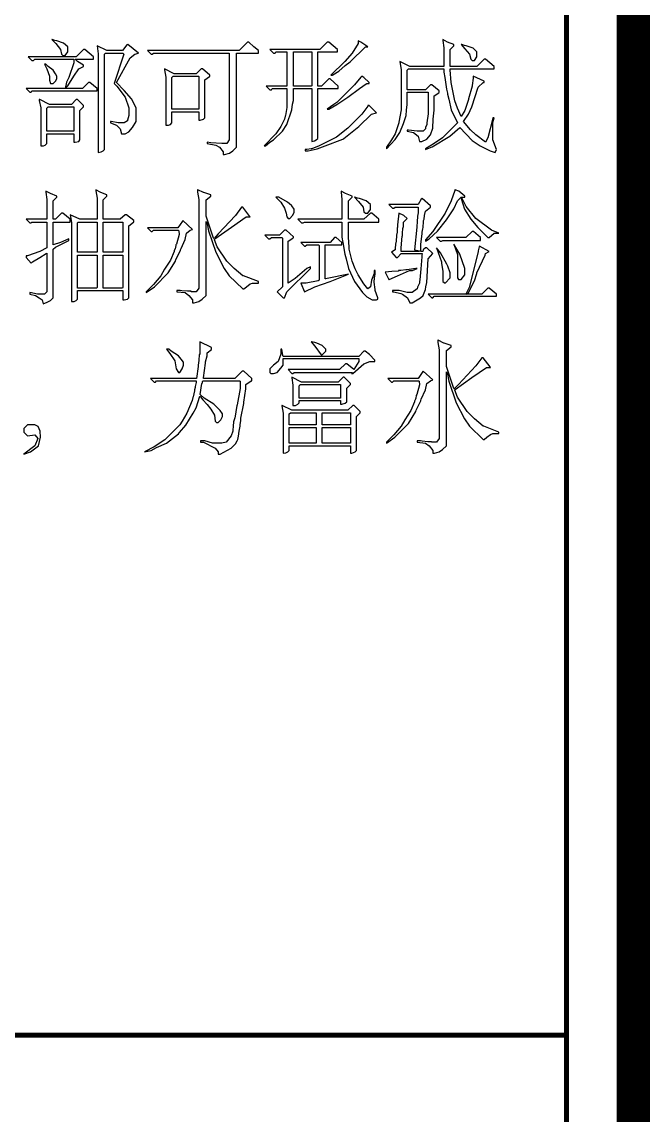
# Model space of a CAD drawing. Extents: x 94 to 452, y -72 to 1042.
# Drawn here: x 432.92 to 451.73, y 8.72 to 41.43 of the extents above; entities that cross this region are included whole.
import ezdxf

# ---------------------------------------------------------------- set-up
doc = ezdxf.new("R2010")
doc.units = 0
doc.header["$MEASUREMENT"] = 0
doc.layers.add('TREE_LAYER', color=7, linetype='Continuous')

msp = doc.modelspace()

# ---------------------------------------------------------------- linework, layer by layer
at = {"layer": 'TREE_LAYER'}
for points, const_width, elevation in [([(451.22612, 995.005583), (451.22612, 11.113007), (451.22612, 10.313007), (451.22612, -71.498816), (94.22612, -71.498816), (94.22612, -69.496695), (94.22612, 9.432416), (94.22612, 10.313007), (94.22612, 11.113007), (94.22612, 13.086307)], 1, 2891.008799), ([(96.22612, 13.086307), (96.22612, 11.113007), (96.22612, 10.313007), (96.22612, 9.432416), (96.22612, 9.432416), (96.22612, -69.496695), (96.22612, -69.498816), (449.22612, -69.498816), (449.22612, -69.498816), (449.22612, 10.313007), (449.22612, 11.113007), (449.22612, 995.005583)], 0.15, 2875.008799), ([(449.22612, 11.113007), (409.22612, 11.113007), (106.22612, 11.113007), (96.22612, 11.113007)], 0.15, 353)]:
    msp.add_lwpolyline(points, dxfattribs=dict(at, const_width=const_width, elevation=elevation))
at = {"layer": 'TREE_LAYER', "elevation": 1017}
for points in [[(433.829574, 40.904768), (433.815849, 40.904768), (433.939378, 40.781239), (434.076633, 40.602808), (434.104084, 40.465553), (434.14526, 40.424376), (434.213888, 40.424376), (434.296241, 40.53418), (434.296241, 40.685161), (434.172711, 40.794965), (433.966829, 40.863592), (433.911927, 40.877317), (433.829574, 40.904768), (433.829574, 40.904768)], [(445.522657, 40.904768), (445.522657, 40.904768), (445.522657, 40.877317), (445.550108, 40.65771), (445.550108, 40.094965), (445.550108, 40.094965), (444.534421, 40.094965), (444.23246, 40.245945), (444.273637, 39.998886), (444.273637, 38.804768), (444.20501, 38.43418), (444.20501, 38.406729), (444.095206, 38.077317), (443.985402, 37.898886), (443.834421, 37.679278), (443.834421, 37.638102), (444.095206, 37.912612), (444.23246, 38.118494), (444.342264, 38.393004), (444.424617, 38.626337), (444.438343, 38.791043), (444.452068, 38.955749), (444.452068, 39.326337), (444.465794, 39.326337), (445.069715, 39.326337), (445.083441, 39.326337), (445.083441, 38.681239), (445.042264, 38.406729), (445.042264, 38.365553), (445.001088, 38.269474), (445.001088, 38.228298), (444.93246, 38.15967), (444.754029, 38.15967), (444.493245, 38.187121), (444.452068, 38.187121), (444.452068, 38.15967), (444.644225, 38.118494), (444.78148, 38.00869), (444.822657, 37.85771), (444.891284, 37.85771), (445.042264, 37.926337), (445.152068, 38.049867), (445.220696, 38.255749), (445.234421, 38.516533), (445.261872, 38.791043), (445.261872, 39.216533), (445.399127, 39.312612), (445.412853, 39.326337), (445.412853, 39.367514), (445.193245, 39.545945), (445.152068, 39.545945), (445.001088, 39.394965), (444.465794, 39.394965), (444.452068, 39.40869), (444.452068, 39.985161), (444.493245, 40.026337), (445.550108, 40.026337), (445.550108, 40.012612), (445.550108, 39.930259), (445.577559, 39.765553), (445.63246, 39.422416), (445.659911, 39.298886), (445.659911, 39.271435), (445.701088, 39.120455), (445.769715, 38.804768), (445.961872, 38.406729), (445.508931, 37.967514), (445.261872, 37.789082), (445.001088, 37.638102), (445.001088, 37.610651), (445.20697, 37.693004), (445.728539, 38.00869), (446.0305, 38.269474), (446.401088, 37.885161), (446.634421, 37.720455), (446.936382, 37.569474), (447.087362, 37.528298), (447.128539, 37.610651), (447.018735, 37.898886), (447.018735, 38.420455), (447.059911, 38.55771), (447.018735, 38.55771), (447.018735, 38.543984), (446.867755, 37.967514), (446.799127, 37.830259), (446.510892, 38.049867), (446.346186, 38.200847), (446.140304, 38.447906), (446.291284, 38.667514), (446.387362, 38.887121), (446.579519, 39.477317), (446.7305, 39.614572), (446.757951, 39.614572), (446.757951, 39.655749), (446.428539, 39.806729), (446.428539, 39.751827), (446.401088, 39.532219), (446.401088, 39.504768), (446.291284, 39.13418), (446.291284, 39.106729), (446.18148, 38.777317), (446.071676, 38.598886), (445.961872, 38.845945), (445.879519, 39.065553), (445.769715, 39.614572), (445.742264, 39.998886), (445.742264, 40.026337), (447.059911, 40.026337), (447.059911, 40.094965), (446.799127, 40.314572), (446.757951, 40.314572), (446.538343, 40.094965), (445.742264, 40.094965), (445.742264, 40.094965), (445.742264, 40.602808), (445.852068, 40.712612), (445.852068, 40.753788), (445.659911, 40.822416), (445.522657, 40.904768), (445.522657, 40.904768)], [(434.804084, 40.602808), (434.762907, 40.602808), (434.5433, 40.3832), (433.115849, 40.3832), (433.225652, 40.273396), (433.266829, 40.273396), (433.308005, 40.314572), (434.474672, 40.314572), (434.474672, 40.314572), (434.474672, 40.204768), (434.323692, 39.765553), (434.255064, 39.628298), (434.213888, 39.436141), (433.047221, 39.436141), (433.157025, 39.326337), (433.198202, 39.326337), (433.225652, 39.367514), (435.174672, 39.367514), (435.174672, 39.436141), (434.955064, 39.614572), (434.913888, 39.614572), (434.735456, 39.436141), (434.227613, 39.436141), (434.227613, 39.436141), (434.296241, 39.518494), (434.474672, 39.806729), (434.625652, 40.026337), (434.762907, 40.094965), (434.762907, 40.136141), (434.584476, 40.245945), (434.515849, 40.314572), (434.515849, 40.314572), (435.064868, 40.314572), (435.064868, 40.3832), (434.804084, 40.602808), (434.804084, 40.602808)], [(436.09428, 40.753788), (436.066829, 40.740063), (435.929574, 40.575357), (435.462907, 40.575357), (435.174672, 40.712612), (435.202123, 40.479278), (435.202123, 37.528298), (435.298202, 37.542023), (435.353103, 37.569474), (435.39428, 37.610651), (435.39428, 40.465553), (435.421731, 40.493004), (435.9433, 40.493004), (435.970751, 40.465553), (435.682515, 39.587121), (435.764868, 39.504768), (436.011927, 39.175357), (436.121731, 38.85967), (436.121731, 38.626337), (436.080554, 38.489082), (436.080554, 38.475357), (435.984476, 38.406729), (435.806045, 38.406729), (435.600162, 38.447906), (435.572711, 38.447906), (435.572711, 38.406729), (435.751143, 38.338102), (435.860947, 38.228298), (435.902123, 38.077317), (436.011927, 38.077317), (436.121731, 38.145945), (436.231535, 38.269474), (436.341339, 38.447906), (436.341339, 38.85967), (436.204084, 39.13418), (435.984476, 39.381239), (435.751143, 39.614572), (436.162907, 40.355749), (436.300162, 40.465553), (436.409966, 40.493004), (436.09428, 40.753788), (436.09428, 40.753788)], [(439.717464, 40.822416), (439.676288, 40.822416), (439.429229, 40.575357), (436.684131, 40.575357), (436.793935, 40.465553), (436.821386, 40.465553), (436.862562, 40.493004), (439.127268, 40.493004), (439.127268, 40.493004), (439.127268, 37.898886), (439.058641, 37.789082), (438.90766, 37.789082), (438.578249, 37.816533), (438.468445, 37.830259), (438.468445, 37.789082), (438.729229, 37.747906), (438.839033, 37.679278), (438.948837, 37.542023), (438.948837, 37.45967), (438.990013, 37.45967), (439.140994, 37.500847), (439.237072, 37.569474), (439.346876, 37.679278), (439.346876, 40.493004), (439.360602, 40.493004), (440.0057, 40.493004), (440.0057, 40.575357), (439.868445, 40.685161), (439.717464, 40.822416), (439.717464, 40.822416)], [(442.105355, 40.822416), (442.064178, 40.822416), (441.84457, 40.602808), (440.348492, 40.602808), (440.458296, 40.493004), (440.499472, 40.493004), (440.526923, 40.53418), (440.856335, 40.53418), (440.856335, 40.53418), (440.856335, 39.518494), (440.856335, 39.504768), (440.238688, 39.504768), (440.348492, 39.394965), (440.389668, 39.394965), (440.417119, 39.436141), (440.856335, 39.436141), (440.856335, 39.436141), (440.856335, 38.873396), (440.815158, 38.626337), (440.801433, 38.612612), (440.787707, 38.516533), (440.677904, 38.296925), (440.526923, 38.077317), (440.17006, 37.720455), (440.211237, 37.720455), (440.348492, 37.830259), (440.458296, 37.898886), (440.71908, 38.15967), (440.856335, 38.365553), (441.007315, 38.804768), (441.021041, 38.969474), (441.048492, 39.079278), (441.048492, 39.436141), (441.048492, 39.436141), (441.583786, 39.436141), (441.597511, 39.436141), (441.597511, 37.85771), (441.679864, 37.871435), (441.734766, 37.898886), (441.775943, 37.940063), (441.775943, 39.436141), (441.775943, 39.436141), (442.39359, 39.436141), (442.39359, 39.504768), (442.146531, 39.724376), (442.105355, 39.724376), (441.885747, 39.504768), (441.775943, 39.504768), (441.775943, 39.518494), (441.775943, 40.53418), (441.775943, 40.53418), (442.366139, 40.53418), (442.366139, 40.602808), (442.105355, 40.822416), (442.105355, 40.822416)], [(442.983786, 40.863592), (442.983786, 40.863592), (442.983786, 40.794965), (442.983786, 40.781239), (442.805355, 40.493004), (442.585747, 40.245945), (442.173982, 39.83418), (442.215158, 39.83418), (442.228884, 39.847906), (442.407315, 39.95771), (442.599472, 40.122416), (442.750453, 40.232219), (443.203394, 40.685161), (443.272021, 40.685161), (443.217119, 40.726337), (443.066139, 40.822416), (442.983786, 40.863592), (442.983786, 40.863592)], [(446.085402, 40.753788), (446.071676, 40.753788), (446.18148, 40.630259), (446.318735, 40.465553), (446.359911, 40.314572), (446.401088, 40.273396), (446.469715, 40.273396), (446.538343, 40.3832), (446.538343, 40.53418), (446.428539, 40.643984), (446.222657, 40.712612), (446.167755, 40.726337), (446.085402, 40.753788), (446.085402, 40.753788)], [(441.048492, 40.53418), (441.048492, 40.53418), (441.583786, 40.53418), (441.597511, 40.53418), (441.597511, 39.518494), (441.583786, 39.504768), (441.048492, 39.504768), (441.048492, 39.518494), (441.048492, 40.53418), (441.048492, 40.53418)], [(433.637417, 40.163592), (433.596241, 40.163592), (433.664868, 40.026337), (433.747221, 39.806729), (433.747221, 39.6832), (433.774672, 39.587121), (433.774672, 39.587121), (433.857025, 39.587121), (433.925652, 39.655749), (433.966829, 39.724376), (433.966829, 39.806729), (433.925652, 39.875357), (433.857025, 39.985161), (433.706045, 40.094965), (433.637417, 40.163592), (433.637417, 40.163592)], [(437.191974, 40.026337), (437.191974, 40.026337), (437.191974, 39.998886), (437.233151, 39.779278), (437.233151, 38.338102), (437.315504, 38.338102), (437.370405, 38.365553), (437.411582, 38.406729), (437.411582, 38.736141), (437.411582, 38.736141), (438.20766, 38.736141), (438.221386, 38.736141), (438.221386, 38.489082), (438.262562, 38.489082), (438.358641, 38.516533), (438.399817, 38.55771), (438.399817, 39.696925), (438.537072, 39.793004), (438.550798, 39.806729), (438.550798, 39.83418), (438.33119, 40.026337), (438.290013, 40.026337), (438.139033, 39.875357), (437.480209, 39.875357), (437.191974, 40.026337), (437.191974, 40.026337)], [(437.439033, 39.793004), (437.452758, 39.806729), (438.20766, 39.806729), (438.221386, 39.793004), (438.221386, 38.818494), (438.20766, 38.818494), (437.411582, 38.818494), (437.411582, 38.818494), (437.411582, 39.765553), (437.439033, 39.793004), (437.439033, 39.793004)], [(443.09359, 39.806729), (443.066139, 39.779278), (442.873982, 39.545945), (442.352413, 39.024376), (442.256335, 38.955749), (442.064178, 38.818494), (442.105355, 38.818494), (442.352413, 38.955749), (442.681825, 39.175357), (443.024962, 39.436141), (443.230845, 39.573396), (443.24457, 39.587121), (443.313198, 39.587121), (443.313198, 39.614572), (443.162217, 39.765553), (443.09359, 39.806729), (443.09359, 39.806729)], [(433.458986, 39.106729), (433.44526, 39.106729), (433.44526, 39.079278), (433.486437, 38.85967), (433.486437, 37.720455), (433.56879, 37.720455), (433.623692, 37.747906), (433.664868, 37.789082), (433.664868, 38.077317), (433.678594, 38.077317), (434.474672, 38.077317), (434.474672, 38.077317), (434.474672, 37.830259), (434.515849, 37.830259), (434.625652, 37.85771), (434.653103, 37.898886), (434.653103, 38.777317), (434.762907, 38.887121), (434.762907, 38.928298), (434.584476, 39.106729), (434.5433, 39.106729), (434.406045, 38.955749), (433.747221, 38.955749), (433.458986, 39.106729), (433.458986, 39.106729)], [(443.313198, 38.928298), (443.272021, 38.928298), (443.272021, 38.914572), (443.09359, 38.667514), (442.681825, 38.255749), (442.338688, 37.981239), (441.817119, 37.720455), (441.597511, 37.638102), (441.583786, 37.638102), (441.446531, 37.610651), (441.405355, 37.610651), (441.405355, 37.569474), (441.487707, 37.569474), (441.762217, 37.638102), (441.995551, 37.720455), (442.530845, 37.926337), (442.558296, 37.940063), (443.011237, 38.296925), (443.381825, 38.667514), (443.532806, 38.70869), (443.313198, 38.928298), (443.313198, 38.928298)], [(433.706045, 38.887121), (433.706045, 38.887121), (434.474672, 38.887121), (434.474672, 38.887121), (434.474672, 38.15967), (434.474672, 38.15967), (433.678594, 38.15967), (433.664868, 38.15967), (433.664868, 38.845945), (433.706045, 38.887121), (433.706045, 38.887121)], [(433.637417, 36.363592), (433.637417, 36.363592), (433.637417, 36.336141), (433.664868, 36.116533), (433.664868, 35.526337), (433.664868, 35.526337), (433.047221, 35.526337), (433.157025, 35.416533), (433.198202, 35.416533), (433.225652, 35.443984), (433.664868, 35.443984), (433.664868, 35.443984), (433.664868, 34.675357), (433.458986, 34.565553), (433.088398, 34.428298), (433.047221, 34.428298), (433.047221, 34.387121), (433.198202, 34.20869), (433.239378, 34.249867), (433.458986, 34.387121), (433.651143, 34.496925), (433.664868, 34.510651), (433.664868, 34.510651), (433.664868, 33.35771), (433.596241, 33.289082), (433.390358, 33.289082), (433.157025, 33.330259), (433.157025, 33.289082), (433.335456, 33.247906), (433.44526, 33.179278), (433.527613, 33.110651), (433.555064, 33.000847), (433.678594, 33.042023), (433.774672, 33.096925), (433.857025, 33.179278), (433.857025, 34.63418), (433.925652, 34.689082), (434.323692, 34.894965), (434.323692, 34.936141), (434.323692, 34.936141), (434.076633, 34.826337), (433.857025, 34.75771), (433.857025, 34.75771), (433.857025, 35.443984), (433.857025, 35.443984), (434.364868, 35.443984), (434.364868, 35.526337), (434.14526, 35.704768), (434.104084, 35.704768), (433.925652, 35.526337), (433.857025, 35.526337), (433.857025, 36.075357), (433.966829, 36.185161), (433.966829, 36.212612), (433.774672, 36.294965), (433.637417, 36.363592), (433.637417, 36.363592)], [(435.133496, 36.404768), (435.133496, 36.404768), (435.133496, 36.377317), (435.174672, 36.15771), (435.174672, 35.526337), (435.160947, 35.526337), (434.653103, 35.526337), (434.364868, 35.663592), (434.406045, 35.430259), (434.406045, 33.069474), (434.488398, 33.069474), (434.5433, 33.096925), (434.584476, 33.138102), (434.584476, 33.398886), (434.584476, 33.398886), (435.929574, 33.398886), (435.9433, 33.398886), (435.9433, 33.110651), (435.984476, 33.110651), (436.080554, 33.138102), (436.121731, 33.179278), (436.121731, 35.33418), (436.258986, 35.443984), (436.272711, 35.443984), (436.272711, 35.485161), (436.053103, 35.663592), (436.011927, 35.663592), (435.860947, 35.526337), (435.353103, 35.526337), (435.353103, 35.526337), (435.353103, 36.102808), (435.462907, 36.212612), (435.462907, 36.253788), (435.284476, 36.322416), (435.133496, 36.404768), (435.133496, 36.404768)], [(438.193935, 36.404768), (438.180209, 36.404768), (438.180209, 36.336141), (438.221386, 36.116533), (438.221386, 33.467514), (438.139033, 33.35771), (437.988053, 33.35771), (437.988053, 33.371435), (437.878249, 33.371435), (437.878249, 33.371435), (437.713543, 33.385161), (437.658641, 33.398886), (437.562562, 33.398886), (437.562562, 33.35771), (437.809621, 33.330259), (437.919425, 33.247906), (438.029229, 33.110651), (438.029229, 33.110651), (438.029229, 33.028298), (438.084131, 33.028298), (438.221386, 33.069474), (438.317464, 33.138102), (438.440994, 33.247906), (438.440994, 35.45771), (438.440994, 35.45771), (438.468445, 35.389082), (438.509621, 35.1832), (438.729229, 34.538102), (438.976288, 34.05771), (439.127268, 33.838102), (439.539033, 33.440063), (439.566484, 33.440063), (439.648837, 33.50869), (439.758641, 33.591043), (439.827268, 33.618494), (440.0057, 33.618494), (440.0057, 33.65967), (440.0057, 33.65967), (439.552758, 33.838102), (439.539033, 33.838102), (439.278249, 34.05771), (439.058641, 34.277317), (438.770405, 34.702808), (438.688053, 34.90869), (438.688053, 34.922416), (438.701778, 34.936141), (439.195896, 35.293004), (439.635111, 35.594965), (439.648837, 35.594965), (439.758641, 35.594965), (439.744915, 35.60869), (439.539033, 35.8832), (439.539033, 35.8832), (439.497856, 35.8832), (439.319425, 35.636141), (438.797856, 35.087121), (438.674327, 34.949867), (438.660602, 34.963592), (438.440994, 35.622416), (438.440994, 36.102808), (438.578249, 36.212612), (438.578249, 36.212612), (438.578249, 36.253788), (438.372366, 36.322416), (438.358641, 36.322416), (438.193935, 36.404768), (438.193935, 36.404768)], [(442.475943, 36.363592), (442.475943, 36.363592), (442.475943, 36.336141), (442.503394, 36.116533), (442.503394, 35.526337), (442.503394, 35.526337), (441.185747, 35.526337), (441.295551, 35.416533), (441.336727, 35.416533), (441.377904, 35.443984), (442.503394, 35.443984), (442.503394, 35.443984), (442.503394, 34.991043), (442.530845, 34.826337), (442.585747, 34.4832), (442.626923, 34.345945), (442.695551, 34.05771), (442.873982, 33.65967), (443.121041, 33.330259), (443.24457, 33.206729), (443.409276, 33.110651), (443.423002, 33.110651), (443.532806, 33.110651), (443.573982, 33.138102), (443.573982, 33.179278), (443.491629, 33.398886), (443.491629, 33.426337), (443.464178, 33.645945), (443.477904, 33.769474), (443.491629, 33.879278), (443.491629, 33.989082), (443.464178, 33.989082), (443.464178, 33.906729), (443.381825, 33.700847), (443.354374, 33.50869), (443.272021, 33.440063), (443.162217, 33.591043), (442.983786, 33.865553), (442.901433, 34.043984), (442.805355, 34.277317), (442.723002, 34.63418), (442.723002, 34.675357), (442.723002, 34.689082), (442.695551, 34.991043), (442.695551, 34.991043), (442.695551, 35.443984), (442.695551, 35.443984), (443.601433, 35.443984), (443.601433, 35.526337), (443.395551, 35.704768), (443.354374, 35.704768), (443.162217, 35.526337), (442.695551, 35.526337), (442.695551, 35.526337), (442.695551, 36.075357), (442.805355, 36.185161), (442.805355, 36.212612), (442.613198, 36.294965), (442.475943, 36.363592), (442.475943, 36.363592)], [(445.893245, 36.404768), (445.879519, 36.404768), (445.879519, 36.391043), (445.769715, 36.075357), (445.591284, 35.704768), (445.220696, 35.155749), (445.001088, 34.90869), (445.001088, 34.867514), (445.110892, 34.936141), (445.357951, 35.169474), (445.63246, 35.512612), (445.852068, 35.842023), (445.961872, 36.075357), (446.071676, 36.185161), (446.18148, 36.185161), (446.18148, 36.212612), (446.003049, 36.363592), (445.893245, 36.404768), (445.893245, 36.404768)], [(440.609276, 36.185161), (440.526923, 36.185161), (440.677904, 36.03418), (440.787707, 35.855749), (440.828884, 35.704768), (440.856335, 35.594965), (440.897511, 35.553788), (440.938688, 35.553788), (441.021041, 35.636141), (441.075943, 35.732219), (441.075943, 35.814572), (441.075943, 35.828298), (441.007315, 35.924376), (440.99359, 35.938102), (440.87006, 36.03418), (440.609276, 36.185161), (440.609276, 36.185161)], [(442.887707, 36.185161), (442.873982, 36.185161), (442.997511, 36.061631), (443.134766, 35.8832), (443.162217, 35.745945), (443.203394, 35.704768), (443.272021, 35.704768), (443.354374, 35.814572), (443.354374, 35.965553), (443.230845, 36.075357), (443.024962, 36.143984), (442.97006, 36.15771), (442.887707, 36.185161), (442.887707, 36.185161)], [(444.90501, 36.143984), (444.877559, 36.130259), (444.78148, 35.965553), (443.903049, 35.965553), (444.012853, 35.855749), (444.054029, 35.855749), (444.095206, 35.8832), (444.78148, 35.8832), (444.78148, 35.8832), (444.78148, 35.718494), (444.767755, 35.622416), (444.767755, 35.581239), (444.754029, 35.485161), (444.754029, 35.430259), (444.740304, 35.33418), (444.740304, 35.293004), (444.740304, 35.293004), (444.671676, 34.606729), (444.822657, 34.579278), (444.808931, 34.565553), (444.273637, 34.565553), (444.273637, 34.579278), (444.273637, 34.661631), (444.273637, 34.675357), (444.301088, 35.018494), (444.314813, 35.018494), (444.314813, 35.114572), (444.314813, 35.114572), (444.328539, 35.251827), (444.342264, 35.306729), (444.342264, 35.347906), (444.342264, 35.402808), (444.342264, 35.443984), (444.452068, 35.553788), (444.35599, 35.636141), (444.20501, 35.704768), (444.163833, 35.361631), (444.163833, 35.361631), (444.163833, 35.320455), (444.163833, 35.320455), (444.163833, 35.279278), (444.150108, 35.265553), (444.150108, 35.224376), (444.150108, 35.224376), (444.150108, 35.1832), (444.150108, 35.1832), (444.150108, 35.142023), (444.136382, 35.045945), (444.136382, 35.004768), (444.122657, 34.90869), (444.122657, 34.867514), (444.108931, 34.785161), (444.108931, 34.743984), (444.095206, 34.689082), (444.095206, 34.606729), (443.985402, 34.538102), (444.122657, 34.387121), (444.163833, 34.387121), (444.273637, 34.496925), (444.90501, 34.496925), (444.90501, 34.496925), (444.891284, 34.442023), (444.891284, 34.400847), (444.891284, 34.400847), (444.863833, 34.043984), (444.863833, 34.043984), (444.836382, 33.714572), (444.822657, 33.65967), (444.822657, 33.618494), (444.767755, 33.494965), (444.754029, 33.440063), (444.603049, 33.330259), (444.452068, 33.330259), (444.218735, 33.398886), (444.012853, 33.398886), (444.012853, 33.35771), (444.054029, 33.35771), (444.259911, 33.302808), (444.314813, 33.289082), (444.465794, 33.179278), (444.534421, 33.028298), (444.603049, 33.028298), (444.850108, 33.179278), (444.93246, 33.247906), (444.946186, 33.275357), (445.001088, 33.426337), (445.014813, 33.50869), (445.042264, 33.632219), (445.083441, 34.345945), (445.220696, 34.496925), (445.042264, 34.675357), (445.001088, 34.675357), (444.93246, 34.606729), (444.918735, 34.565553), (444.863833, 34.565553), (444.863833, 34.579278), (444.863833, 34.771435), (444.863833, 34.771435), (444.90501, 35.100847), (444.90501, 35.142023), (444.918735, 35.238102), (444.93246, 35.279278), (444.93246, 35.347906), (444.946186, 35.389082), (444.946186, 35.485161), (444.959911, 35.526337), (444.973637, 35.636141), (445.001088, 35.773396), (445.152068, 35.8832), (445.152068, 35.924376), (444.90501, 36.143984), (444.90501, 36.143984)], [(446.099127, 36.143984), (446.071676, 36.143984), (446.071676, 36.143984), (446.167755, 35.828298), (446.359911, 35.526337), (446.565794, 35.279278), (446.867755, 34.977317), (446.908931, 34.977317), (447.059911, 35.114572), (447.197166, 35.114572), (446.977559, 35.196925), (446.510892, 35.553788), (446.222657, 35.910651), (446.099127, 36.143984), (446.099127, 36.143984)], [(434.611927, 35.443984), (434.625652, 35.443984), (435.160947, 35.443984), (435.174672, 35.443984), (435.174672, 34.538102), (435.160947, 34.538102), (434.584476, 34.538102), (434.584476, 34.538102), (434.584476, 35.416533), (434.611927, 35.443984), (434.611927, 35.443984)], [(435.353103, 35.443984), (435.353103, 35.443984), (435.929574, 35.443984), (435.9433, 35.443984), (435.9433, 34.538102), (435.929574, 34.538102), (435.353103, 34.538102), (435.353103, 34.538102), (435.353103, 35.443984), (435.353103, 35.443984)], [(437.740994, 35.485161), (437.727268, 35.471435), (437.590013, 35.265553), (436.684131, 35.265553), (436.793935, 35.155749), (436.821386, 35.155749), (436.862562, 35.196925), (437.603739, 35.196925), (437.617464, 35.1832), (437.63119, 35.073396), (437.548837, 34.785161), (437.535111, 34.75771), (437.521386, 34.675357), (437.50766, 34.647906), (437.480209, 34.579278), (437.480209, 34.565553), (437.370405, 34.304768), (437.191974, 34.030259), (437.08217, 33.838102), (436.862562, 33.577317), (436.642954, 33.35771), (436.642954, 33.330259), (436.890013, 33.50869), (437.301778, 33.920455), (437.521386, 34.277317), (437.535111, 34.318494), (437.672366, 34.593004), (437.672366, 34.606729), (437.686092, 34.647906), (437.809621, 34.922416), (437.850798, 35.114572), (437.960602, 35.196925), (438.029229, 35.224376), (437.740994, 35.485161), (437.740994, 35.485161)], [(440.828884, 35.196925), (440.787707, 35.196925), (440.636727, 35.045945), (440.197511, 35.045945), (440.307315, 34.936141), (440.348492, 34.936141), (440.389668, 34.977317), (440.705355, 34.977317), (440.71908, 34.963592), (440.71908, 33.50869), (440.5681, 33.35771), (440.746531, 33.179278), (440.787707, 33.179278), (440.856335, 33.35771), (441.556335, 34.05771), (441.556335, 34.098886), (441.446531, 34.05771), (441.103394, 33.755749), (440.897511, 33.618494), (440.897511, 33.618494), (440.897511, 34.867514), (441.034766, 34.963592), (441.048492, 34.977317), (441.048492, 35.004768), (440.828884, 35.196925), (440.828884, 35.196925)], [(446.442264, 35.155749), (446.401088, 35.155749), (446.208931, 34.977317), (445.3305, 34.977317), (445.440304, 34.867514), (445.48148, 34.867514), (445.522657, 34.894965), (446.648147, 34.894965), (446.648147, 34.977317), (446.442264, 35.155749), (446.442264, 35.155749)], [(442.324962, 34.977317), (442.283786, 34.977317), (442.146531, 34.826337), (441.2681, 34.826337), (441.377904, 34.716533), (441.405355, 34.716533), (441.446531, 34.75771), (441.803394, 34.75771), (441.817119, 34.743984), (441.817119, 33.700847), (441.789668, 33.687121), (441.432806, 33.618494), (441.2681, 33.618494), (441.377904, 33.35771), (441.69359, 33.50869), (442.146531, 33.65967), (442.695551, 33.879278), (442.064178, 33.755749), (442.023002, 33.742023), (441.995551, 33.742023), (441.995551, 34.743984), (441.995551, 34.75771), (442.503394, 34.75771), (442.503394, 34.826337), (442.324962, 34.977317), (442.324962, 34.977317)], [(446.620696, 34.716533), (446.60697, 34.702808), (446.579519, 34.579278), (446.579519, 34.551827), (446.318735, 33.522416), (446.318735, 33.50869), (446.208931, 33.289082), (445.083441, 33.289082), (445.193245, 33.179278), (445.220696, 33.179278), (445.261872, 33.220455), (447.128539, 33.220455), (447.128539, 33.289082), (446.908931, 33.467514), (446.867755, 33.467514), (446.689323, 33.289082), (446.236382, 33.289082), (446.222657, 33.289082), (446.291284, 33.330259), (446.469715, 33.687121), (446.538343, 33.906729), (446.538343, 33.920455), (446.785402, 34.455749), (446.799127, 34.496925), (446.908931, 34.565553), (446.620696, 34.716533), (446.620696, 34.716533)], [(445.3305, 34.675357), (445.48148, 34.249867), (445.48148, 34.20869), (445.522657, 33.961631), (445.522657, 33.65967), (445.591284, 33.618494), (445.742264, 33.769474), (445.742264, 33.920455), (445.673637, 34.126337), (445.646186, 34.181239), (445.454029, 34.524376), (445.3305, 34.675357), (445.3305, 34.675357)], [(445.852068, 34.785161), (445.961872, 34.469474), (445.961872, 33.769474), (445.989323, 33.728298), (446.071676, 33.728298), (446.18148, 33.865553), (446.18148, 34.05771), (446.0305, 34.4832), (445.852068, 34.785161), (445.852068, 34.785161)], [(434.584476, 34.455749), (434.584476, 34.455749), (435.160947, 34.455749), (435.174672, 34.455749), (435.174672, 33.481239), (435.160947, 33.467514), (434.584476, 33.467514), (434.584476, 33.481239), (434.584476, 34.455749), (434.584476, 34.455749)], [(435.353103, 34.455749), (435.353103, 34.455749), (435.929574, 34.455749), (435.9433, 34.455749), (435.9433, 33.481239), (435.929574, 33.467514), (435.353103, 33.467514), (435.353103, 33.481239), (435.353103, 34.455749), (435.353103, 34.455749)], [(444.754029, 34.05771), (444.712853, 34.05771), (444.712853, 34.05771), (444.644225, 34.043984), (444.452068, 34.016533), (444.410892, 34.016533), (444.259911, 33.989082), (444.191284, 33.989082), (444.191284, 33.975357), (443.999127, 33.961631), (443.999127, 33.961631), (443.793245, 33.947906), (443.903049, 33.728298), (443.916774, 33.728298), (444.163833, 33.838102), (444.520696, 33.989082), (444.616774, 33.989082), (444.754029, 34.05771), (444.754029, 34.05771)], [(438.244032, 31.863592), (438.244032, 31.863592), (438.244032, 31.479278), (438.230306, 31.479278), (438.216581, 31.300847), (438.202855, 31.163592), (438.202855, 31.122416), (438.147953, 30.765553), (436.775404, 30.765553), (436.885208, 30.655749), (436.926385, 30.655749), (436.953836, 30.696925), (438.134228, 30.696925), (438.134228, 30.6832), (438.134228, 30.6832), (438.134228, 30.642023), (438.106777, 30.518494), (438.106777, 30.491043), (438.093051, 30.422416), (438.093051, 30.394965), (438.051875, 30.216533), (438.038149, 30.189082), (438.024424, 30.106729), (437.859718, 29.722416), (437.722463, 29.489082), (437.653836, 29.379278), (437.200894, 28.926337), (436.885208, 28.720455), (436.596973, 28.569474), (436.78913, 28.610651), (436.953836, 28.693004), (437.255796, 28.830259), (437.612659, 29.104768), (437.64011, 29.145945), (437.832267, 29.365553), (438.051875, 29.722416), (438.134228, 29.887121), (438.244032, 30.230259), (438.271483, 30.216533), (438.34011, 30.120455), (438.46364, 29.9832), (438.573443, 29.845945), (438.683247, 29.667514), (438.710698, 29.489082), (438.751875, 29.447906), (438.793051, 29.447906), (438.875404, 29.530259), (438.930306, 29.626337), (438.930306, 29.70869), (438.861679, 29.804768), (438.669522, 29.996925), (438.381287, 30.175357), (438.257757, 30.285161), (438.312659, 30.614572), (438.326385, 30.628298), (438.326385, 30.669474), (438.34011, 30.696925), (439.438149, 30.696925), (439.451875, 30.6832), (439.451875, 30.463592), (439.369522, 29.969474), (439.355796, 29.942023), (439.328345, 29.777317), (439.328345, 29.749867), (439.300894, 29.585161), (439.259718, 29.461631), (439.245992, 29.338102), (439.232267, 29.214572), (439.232267, 29.187121), (439.19109, 29.049867), (439.04011, 28.85771), (438.902855, 28.830259), (438.875404, 28.830259), (438.628345, 28.830259), (438.395012, 28.898886), (438.271483, 28.898886), (438.271483, 28.85771), (438.353836, 28.85771), (438.710698, 28.679278), (438.793051, 28.569474), (438.793051, 28.500847), (438.861679, 28.500847), (439.19109, 28.679278), (439.31462, 28.802808), (439.369522, 28.898886), (439.383247, 28.940063), (439.410698, 29.036141), (439.424424, 29.187121), (439.451875, 29.338102), (439.451875, 29.379278), (439.479326, 29.502808), (439.479326, 29.571435), (439.561679, 30.010651), (439.561679, 30.051827), (439.630306, 30.449867), (439.630306, 30.587121), (439.781287, 30.696925), (439.808738, 30.696925), (439.808738, 30.765553), (439.561679, 30.985161), (439.520502, 30.985161), (439.300894, 30.765553), (438.353836, 30.765553), (438.353836, 30.779278), (438.422463, 31.218494), (438.422463, 31.25967), (438.46364, 31.438102), (438.46364, 31.53418), (438.600894, 31.630259), (438.600894, 31.643984), (438.600894, 31.685161), (438.244032, 31.863592), (438.244032, 31.863592)], [(441.595109, 31.863592), (441.581383, 31.863592), (441.691187, 31.726337), (441.883344, 31.465553), (441.910795, 31.465553), (442.020599, 31.575357), (442.020599, 31.643984), (441.910795, 31.753788), (441.746089, 31.822416), (441.691187, 31.836141), (441.595109, 31.863592), (441.595109, 31.863592)], [(445.385402, 31.904768), (445.371676, 31.904768), (445.371676, 31.836141), (445.412853, 31.616533), (445.412853, 28.967514), (445.3305, 28.85771), (445.179519, 28.85771), (445.179519, 28.871435), (445.069715, 28.871435), (445.069715, 28.871435), (444.90501, 28.885161), (444.850108, 28.898886), (444.754029, 28.898886), (444.754029, 28.85771), (445.001088, 28.830259), (445.110892, 28.747906), (445.220696, 28.610651), (445.220696, 28.610651), (445.220696, 28.528298), (445.275598, 28.528298), (445.412853, 28.569474), (445.508931, 28.638102), (445.63246, 28.747906), (445.63246, 30.95771), (445.63246, 30.95771), (445.659911, 30.889082), (445.701088, 30.6832), (445.920696, 30.038102), (446.167755, 29.55771), (446.318735, 29.338102), (446.7305, 28.940063), (446.757951, 28.940063), (446.840304, 29.00869), (446.950108, 29.091043), (447.018735, 29.118494), (447.197166, 29.118494), (447.197166, 29.15967), (447.197166, 29.15967), (446.744225, 29.338102), (446.7305, 29.338102), (446.469715, 29.55771), (446.250108, 29.777317), (445.961872, 30.202808), (445.879519, 30.40869), (445.879519, 30.422416), (445.893245, 30.436141), (446.387362, 30.793004), (446.826578, 31.094965), (446.840304, 31.094965), (446.950108, 31.094965), (446.936382, 31.10869), (446.7305, 31.3832), (446.7305, 31.3832), (446.689323, 31.3832), (446.510892, 31.136141), (445.989323, 30.587121), (445.865794, 30.449867), (445.852068, 30.463592), (445.63246, 31.122416), (445.63246, 31.602808), (445.769715, 31.712612), (445.769715, 31.712612), (445.769715, 31.753788), (445.563833, 31.822416), (445.550108, 31.822416), (445.385402, 31.904768), (445.385402, 31.904768)], [(437.324424, 31.643984), (437.255796, 31.643984), (437.351875, 31.506729), (437.502855, 31.287121), (437.544032, 31.053788), (437.612659, 30.943984), (437.653836, 30.943984), (437.722463, 31.053788), (437.76364, 31.163592), (437.76364, 31.245945), (437.695012, 31.342023), (437.612659, 31.438102), (437.393051, 31.575357), (437.324424, 31.643984), (437.324424, 31.643984)], [(440.702952, 31.643984), (440.675501, 31.643984), (440.675501, 31.493004), (440.593148, 31.273396), (440.455893, 31.163592), (440.346089, 31.053788), (440.346089, 30.943984), (440.37354, 30.916533), (440.455893, 30.916533), (440.565697, 30.943984), (440.675501, 31.067514), (440.744128, 31.163592), (440.744128, 31.342023), (440.744128, 31.355749), (443.008834, 31.355749), (443.008834, 31.342023), (443.008834, 31.273396), (442.857854, 31.026337), (442.651972, 31.204768), (442.610795, 31.204768), (442.432364, 31.026337), (440.895109, 31.026337), (441.004913, 30.916533), (441.032364, 30.916533), (441.07354, 30.943984), (442.802952, 30.943984), (442.816677, 30.943984), (442.789226, 30.916533), (442.830403, 30.916533), (443.159815, 31.204768), (443.338246, 31.273396), (443.489226, 31.273396), (443.489226, 31.314572), (443.324521, 31.479278), (443.200991, 31.575357), (443.159815, 31.575357), (443.008834, 31.424376), (440.744128, 31.424376), (440.730403, 31.451827), (440.702952, 31.643984), (440.702952, 31.643984)], [(441.004913, 30.806729), (441.004913, 30.806729), (441.004913, 30.779278), (441.032364, 30.55967), (441.032364, 29.955749), (441.114717, 29.955749), (441.183344, 29.996925), (441.224521, 30.038102), (441.224521, 30.106729), (442.459815, 30.106729), (442.459815, 30.106729), (442.459815, 29.996925), (442.500991, 29.996925), (442.59707, 30.024376), (442.651972, 30.065553), (442.651972, 30.477317), (442.761775, 30.587121), (442.761775, 30.614572), (442.569619, 30.806729), (442.542168, 30.806729), (442.391187, 30.655749), (441.293148, 30.655749), (441.004913, 30.806729), (441.004913, 30.806729)], [(444.93246, 30.985161), (444.918735, 30.971435), (444.78148, 30.765553), (443.875598, 30.765553), (443.985402, 30.655749), (444.012853, 30.655749), (444.054029, 30.696925), (444.795206, 30.696925), (444.808931, 30.6832), (444.822657, 30.573396), (444.740304, 30.285161), (444.726578, 30.25771), (444.712853, 30.175357), (444.699127, 30.147906), (444.671676, 30.079278), (444.671676, 30.065553), (444.561872, 29.804768), (444.383441, 29.530259), (444.273637, 29.338102), (444.054029, 29.077317), (443.834421, 28.85771), (443.834421, 28.830259), (444.08148, 29.00869), (444.493245, 29.420455), (444.712853, 29.777317), (444.726578, 29.818494), (444.863833, 30.093004), (444.863833, 30.106729), (444.877559, 30.147906), (445.001088, 30.422416), (445.042264, 30.614572), (445.152068, 30.696925), (445.220696, 30.724376), (444.93246, 30.985161), (444.93246, 30.985161)], [(441.251972, 30.573396), (441.251972, 30.587121), (442.459815, 30.587121), (442.459815, 30.573396), (442.459815, 30.189082), (442.459815, 30.175357), (441.224521, 30.175357), (441.224521, 30.189082), (441.224521, 30.545945), (441.251972, 30.573396), (441.251972, 30.573396)], [(440.716677, 29.955749), (440.702952, 29.955749), (440.702952, 29.942023), (440.744128, 29.722416), (440.744128, 28.528298), (440.826481, 28.542023), (440.881383, 28.569474), (440.92256, 28.610651), (440.92256, 28.747906), (440.936285, 28.747906), (442.74805, 28.747906), (442.761775, 28.747906), (442.761775, 28.528298), (442.802952, 28.528298), (442.89903, 28.569474), (442.940207, 28.610651), (442.940207, 29.626337), (443.050011, 29.736141), (443.050011, 29.777317), (442.871579, 29.955749), (442.830403, 29.955749), (442.679423, 29.818494), (441.004913, 29.818494), (440.716677, 29.955749), (440.716677, 29.955749)], [(440.963736, 29.736141), (440.963736, 29.736141), (441.732364, 29.736141), (441.732364, 29.736141), (441.732364, 29.379278), (441.732364, 29.379278), (440.936285, 29.379278), (440.92256, 29.379278), (440.92256, 29.70869), (440.963736, 29.736141), (440.963736, 29.736141)], [(441.910795, 29.736141), (441.924521, 29.736141), (442.74805, 29.736141), (442.761775, 29.736141), (442.761775, 29.379278), (442.74805, 29.379278), (441.924521, 29.379278), (441.910795, 29.379278), (441.910795, 29.736141), (441.910795, 29.736141)], [(433.314523, 29.379278), (433.094915, 29.379278), (432.985111, 29.269474), (432.985111, 29.15967), (433.094915, 29.049867), (433.314523, 29.077317), (433.396876, 28.967514), (433.314523, 28.747906), (432.985111, 28.500847), (433.177268, 28.569474), (433.424327, 28.747906), (433.479229, 29.00869), (433.465504, 29.187121), (433.410602, 29.324376), (433.314523, 29.379278), (433.314523, 29.379278)], [(440.92256, 29.296925), (440.936285, 29.296925), (441.732364, 29.296925), (441.732364, 29.296925), (441.732364, 28.830259), (441.732364, 28.830259), (440.936285, 28.830259), (440.92256, 28.830259), (440.92256, 29.296925), (440.92256, 29.296925)], [(441.910795, 29.296925), (441.924521, 29.296925), (442.74805, 29.296925), (442.761775, 29.296925), (442.761775, 28.830259), (442.74805, 28.830259), (441.924521, 28.830259), (441.910795, 28.830259), (441.910795, 29.296925), (441.910795, 29.296925)]]:
    msp.add_lwpolyline(points, dxfattribs=at)

doc.saveas('drawing.dxf')
